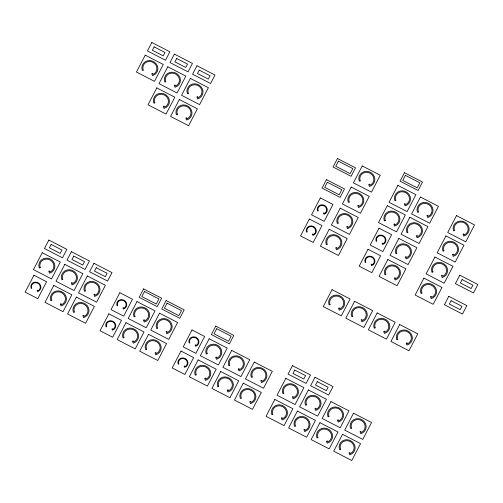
<?xml version="1.0" encoding="UTF-8"?>
<svg xmlns="http://www.w3.org/2000/svg" width="503" height="503" viewBox="0 0 503 503"><rect width="100%" height="100%" fill="white"/><g stroke="black" fill="none" stroke-linecap="round" stroke-linejoin="round"><path stroke-width="0.75" d="M42.252 252.726L33.45 269.614L51.488 278.92L60.297 262.032L42.252 252.726M48.854 240.063L44.453 248.507L62.498 257.806L66.899 249.369L48.854 240.063M145.241 55.148L136.439 72.036L154.484 81.341L163.286 64.453L145.241 55.148M151.843 42.485L147.442 50.929L165.487 60.234L169.888 51.79L151.843 42.485M33.953 275.229L25.15 292.117L37.782 298.631L46.584 281.743L33.953 275.229M51.143 244.458L49.382 247.834L60.209 253.418L61.97 250.035L51.143 244.458M154.132 46.88L152.371 50.256L163.198 55.839L164.959 52.463L154.132 46.88M53.802 285.465L45 302.353L63.045 311.659L71.847 294.771L53.802 285.465M64.805 264.358L56.003 281.246L74.048 290.545L82.85 273.663L64.805 264.358M71.407 251.689L67.006 260.133L85.051 269.438L89.452 260.994L71.407 251.689M156.798 87.887L147.995 104.775L166.034 114.08L174.843 97.192L156.798 87.887M167.801 66.78L158.998 83.668L177.043 92.973L185.846 76.085L167.801 66.78M174.403 54.117L170.001 62.561L188.047 71.86L192.448 63.416L174.403 54.117M73.696 256.084L71.935 259.46L82.762 265.043L84.523 261.667L73.696 256.084M176.691 58.505L174.931 61.888L185.758 67.465L187.518 64.088L176.691 58.505M76.355 297.097L67.553 313.979L85.598 323.284L94.401 306.396L76.355 297.097M87.359 275.984L78.556 292.872L96.601 302.177L105.404 285.289L87.359 275.984M93.96 263.321L89.559 271.765L107.604 281.07L112.006 272.626L93.96 263.321M179.351 99.519L170.548 116.407L188.594 125.706L197.396 108.824L179.351 99.519M190.354 78.411L181.552 95.293L199.597 104.599L208.399 87.711L190.354 78.411M196.956 65.742L192.555 74.186L210.6 83.492L215.001 75.048L196.956 65.742M96.249 267.715L94.489 271.092L105.316 276.675L107.076 273.299L96.249 267.715M199.245 70.137L197.484 73.513L208.311 79.097L210.072 75.72L199.245 70.137M108.837 313.841L100.034 330.729L112.666 337.243L121.468 320.354L108.837 313.841M119.84 292.733L111.037 309.622L123.669 316.136L132.471 299.247L119.84 292.733M125.976 322.681L117.174 339.569L135.219 348.868L144.021 331.986L125.976 322.681M136.979 301.574L128.177 318.456L146.222 327.761L155.025 310.873L136.979 301.574M143.581 288.904L139.18 297.348L157.225 306.654L161.626 298.21L143.581 288.904M144.506 291.526L141.865 296.594L156.301 304.032L158.942 298.971L144.506 291.526M148.536 334.313L139.733 351.195L157.772 360.5L166.581 343.612L148.536 334.313M159.539 313.199L150.737 330.087L168.782 339.393L177.584 322.505L159.539 313.199M166.141 300.536L161.74 308.98L179.785 318.286L184.186 309.842L166.141 300.536M167.065 303.152L164.424 308.22L178.861 315.664L181.501 310.596L167.065 303.152M181.011 351.056L172.208 367.945L184.84 374.458L193.642 357.57L181.011 351.056M192.02 329.949L183.211 346.837L195.843 353.345L204.646 336.463L192.02 329.949M198.157 359.897L189.354 376.785L207.399 386.084L216.202 369.196L198.157 359.897M209.16 338.789L200.357 355.671L218.403 364.977L227.205 348.089L209.16 338.789M215.762 326.12L211.361 334.564L229.406 343.87L233.807 335.426L215.762 326.12M216.686 328.742L214.045 333.803L228.481 341.248L231.122 336.18L216.686 328.742M220.71 371.522L211.908 388.41L229.953 397.716L238.755 380.828L220.71 371.522M231.713 350.415L222.911 367.303L240.956 376.609L249.758 359.72L231.713 350.415M326.453 179.653L322.052 188.097L340.097 197.396L344.498 188.952L326.453 179.653M337.456 158.539L333.055 166.983L351.1 176.289L355.502 167.845L337.456 158.539M327.378 182.268L324.737 187.336L339.173 194.78L341.814 189.713L327.378 182.268M338.381 161.161L335.74 166.229L350.176 173.673L352.817 168.606L338.381 161.161M309.358 219.044L300.555 235.926L313.18 242.44L321.989 225.551L309.358 219.044M320.361 197.931L311.558 214.819L324.19 221.333L332.992 204.444L320.361 197.931M243.263 383.154L234.461 400.042L252.506 409.348L261.309 392.459L243.263 383.154M254.273 362.047L245.464 378.935L263.509 388.234L272.312 371.352L254.273 362.047M329.207 229.274L320.398 246.162L338.444 255.467L347.246 238.579L329.207 229.274M340.21 208.167L331.408 225.055L349.447 234.36L358.249 217.472L340.21 208.167M351.213 187.059L342.411 203.948L360.45 213.247L369.259 196.365L351.213 187.059M362.217 165.952L353.414 182.834L371.459 192.14L380.262 175.251L362.217 165.952M274.845 399.439L266.043 416.321L284.088 425.626L292.891 408.738L274.845 399.439M285.849 378.325L277.046 395.213L295.091 404.519L303.894 387.631L285.849 378.325M292.45 365.662L288.049 374.106L306.094 383.412L310.496 374.968L292.45 365.662M332.062 289.671L323.259 306.56L341.304 315.859L350.107 298.977L332.062 289.671M294.739 370.057L292.979 373.433L303.806 379.017L305.566 375.64L294.739 370.057M387.297 205.664L378.495 222.552L396.54 231.858L405.343 214.97L387.297 205.664M397.86 185.4L389.058 202.288L407.103 211.593L415.906 194.705L397.86 185.4M404.469 172.736L400.061 181.181L418.106 190.486L422.507 182.042L404.469 172.736M405.387 175.358L402.746 180.42L417.182 187.864L419.823 182.796L405.387 175.358M368.001 249.281L359.199 266.169L371.83 272.676L380.633 255.794L368.001 249.281M379.004 228.173L370.202 245.055L382.833 251.569L391.636 234.681L379.004 228.173M297.399 411.064L288.596 427.952L306.641 437.258L315.444 420.37L297.399 411.064M308.402 389.957L299.599 406.845L317.644 416.144L326.447 399.263L308.402 389.957M315.004 377.294L310.603 385.738L328.648 395.037L333.049 386.593L315.004 377.294M354.615 301.303L345.812 318.185L363.858 327.491L372.66 310.603L354.615 301.303M317.292 381.683L315.532 385.065L326.359 390.642L328.119 387.266L317.292 381.683M387.851 259.51L379.042 276.399L397.087 285.704L405.89 268.816L387.851 259.51M398.854 238.403L390.051 255.291L408.09 264.597L416.893 247.709L398.854 238.403M409.857 217.296L401.054 234.184L419.1 243.483L427.902 226.601L409.857 217.296M420.42 197.031L411.617 213.92L429.663 223.225L438.465 206.337L420.42 197.031M319.952 422.696L311.15 439.584L329.195 448.883L337.997 432.002L319.952 422.696M330.955 401.589L322.153 418.471L340.198 427.776L349 410.888L330.955 401.589M377.175 312.929L368.372 329.817L386.417 339.123L395.22 322.234L377.175 312.929M342.512 434.322L333.709 451.21L351.754 460.515L360.557 443.627L342.512 434.322M353.515 413.215L344.712 430.103L362.757 439.408L371.56 422.52L353.515 413.215M399.728 324.561L390.925 341.449L408.97 350.748L417.773 333.866L399.728 324.561M423.935 278.121L415.132 295.01L433.177 304.309L441.98 287.427L423.935 278.121M434.938 257.014L426.135 273.896L444.18 283.202L452.983 266.313L434.938 257.014M445.941 235.901L437.138 252.789L455.184 262.094L463.986 245.206L445.941 235.901M456.51 215.636L447.701 232.524L465.747 241.83L474.549 224.942L456.51 215.636M448.802 296.298L444.4 304.743L462.446 314.048L466.847 305.604L448.802 296.298M459.805 275.191L455.404 283.635L473.449 292.935L477.85 284.491L459.805 275.191M451.09 300.693L449.33 304.07L460.157 309.653L461.917 306.277L451.09 300.693M462.094 279.58L460.333 282.963L471.16 288.54L472.921 285.163L462.094 279.58M143.223 70.124L142.274 70.389A8.123 7.614 25.4 0 1 147.253 60.838A8.123 7.614 25.4 0 1 157.458 66.1A8.123 7.614 25.4 0 1 152.478 75.651L151.768 73.645A5.917 5.552 25.4 0 0 152.535 73.369L153.069 74.394A7.105 6.665 25.4 0 0 156.263 65.767A7.105 6.665 25.4 0 0 147.266 61.856A7.105 6.665 25.4 0 0 143.223 70.124M165.776 81.75L164.827 82.02A8.123 7.614 25.4 0 1 169.807 72.47A8.123 7.614 25.4 0 1 180.011 77.732A8.123 7.614 25.4 0 1 175.031 87.283L174.327 85.271A5.917 5.552 25.4 0 0 175.088 85.001L175.622 86.026A7.105 6.665 25.4 0 0 178.816 77.393A7.105 6.665 25.4 0 0 169.819 73.488A7.105 6.665 25.4 0 0 165.776 81.75M154.773 102.857L153.824 103.128A8.123 7.614 25.4 0 1 158.803 93.577A8.123 7.614 25.4 0 1 169.008 98.84A8.123 7.614 25.4 0 1 164.028 108.39L163.324 106.385A5.917 5.552 25.4 0 0 164.085 106.108L164.619 107.133A7.105 6.665 25.4 0 0 167.813 98.5A7.105 6.665 25.4 0 0 158.816 94.595A7.105 6.665 25.4 0 0 154.773 102.857M188.329 93.382L187.38 93.652A8.123 7.614 25.4 0 1 192.36 84.095A8.123 7.614 25.4 0 1 202.571 89.358A8.123 7.614 25.4 0 1 197.591 98.915L196.88 96.903A5.917 5.552 25.4 0 0 197.641 96.626L198.176 97.657A7.105 6.665 25.4 0 0 201.376 89.025A7.105 6.665 25.4 0 0 192.379 85.12A7.105 6.665 25.4 0 0 188.329 93.382M177.326 114.489L176.377 114.759A8.123 7.614 25.4 0 1 181.357 105.202A8.123 7.614 25.4 0 1 191.568 110.471A8.123 7.614 25.4 0 1 186.588 120.022L185.877 118.01A5.917 5.552 25.4 0 0 186.638 117.74L187.173 118.765A7.105 6.665 25.4 0 0 190.373 110.132A7.105 6.665 25.4 0 0 181.376 106.227A7.105 6.665 25.4 0 0 177.326 114.489M40.227 267.697L39.278 267.967A8.123 7.614 25.4 0 1 44.258 258.416A8.123 7.614 25.4 0 1 54.462 263.679A8.123 7.614 25.4 0 1 49.483 273.23L48.778 271.224A5.917 5.552 25.4 0 0 49.539 270.947L50.074 271.972A7.105 6.665 25.4 0 0 53.268 263.339A7.105 6.665 25.4 0 0 44.27 259.435A7.105 6.665 25.4 0 0 40.227 267.697M360.192 180.923L359.243 181.193A8.123 7.614 25.4 0 1 364.222 171.636A8.123 7.614 25.4 0 1 374.427 176.899A8.123 7.614 25.4 0 1 369.447 186.456L368.743 184.444A5.917 5.552 25.4 0 0 369.504 184.167L370.038 185.198A7.105 6.665 25.4 0 0 373.232 176.566A7.105 6.665 25.4 0 0 364.235 172.661A7.105 6.665 25.4 0 0 360.192 180.923M31.714 288.106L31.123 288.269A5.074 4.76 25.4 0 1 34.235 282.302A5.074 4.76 25.4 0 1 40.611 285.591A5.074 4.76 25.4 0 1 37.499 291.564L37.059 290.306A3.697 3.471 25.4 0 0 37.536 290.13L37.87 290.778A4.439 4.162 25.4 0 0 39.869 285.383A4.439 4.162 25.4 0 0 34.242 282.938A4.439 4.162 25.4 0 0 31.714 288.106M62.781 279.328L61.831 279.599A8.123 7.614 25.4 0 1 66.811 270.042A8.123 7.614 25.4 0 1 77.022 275.304A8.123 7.614 25.4 0 1 72.042 284.861L71.332 282.849A5.917 5.552 25.4 0 0 72.092 282.573L72.627 283.604A7.105 6.665 25.4 0 0 75.827 274.971A7.105 6.665 25.4 0 0 66.83 271.067A7.105 6.665 25.4 0 0 62.781 279.328M318.122 210.807L317.525 210.971A5.074 4.76 25.4 0 1 320.637 205.004A5.074 4.76 25.4 0 1 327.019 208.292A5.074 4.76 25.4 0 1 323.907 214.265L323.467 213.008A3.697 3.471 25.4 0 0 323.938 212.838L324.278 213.479A4.439 4.162 25.4 0 0 326.271 208.085A4.439 4.162 25.4 0 0 320.65 205.639A4.439 4.162 25.4 0 0 318.122 210.807M349.189 202.03L348.239 202.3A8.123 7.614 25.4 0 1 353.219 192.743A8.123 7.614 25.4 0 1 363.424 198.012A8.123 7.614 25.4 0 1 358.444 207.563L357.74 205.551A5.917 5.552 25.4 0 0 358.501 205.281L359.035 206.305A7.105 6.665 25.4 0 0 362.229 197.673A7.105 6.665 25.4 0 0 353.232 193.768A7.105 6.665 25.4 0 0 349.189 202.03M395.842 200.376L394.893 200.64A8.123 7.614 25.4 0 1 399.872 191.09A8.123 7.614 25.4 0 1 410.077 196.352A8.123 7.614 25.4 0 1 405.097 205.903L404.387 203.897A5.917 5.552 25.4 0 0 405.154 203.621L405.688 204.646A7.105 6.665 25.4 0 0 408.882 196.019A7.105 6.665 25.4 0 0 399.885 192.108A7.105 6.665 25.4 0 0 395.842 200.376M51.778 300.436L50.828 300.706A8.123 7.614 25.4 0 1 55.808 291.155A8.123 7.614 25.4 0 1 66.019 296.418A8.123 7.614 25.4 0 1 61.039 305.969L60.329 303.963A5.917 5.552 25.4 0 0 61.089 303.686L61.624 304.711A7.105 6.665 25.4 0 0 64.818 296.078A7.105 6.665 25.4 0 0 55.82 292.174A7.105 6.665 25.4 0 0 51.778 300.436M85.334 290.96L84.385 291.224A8.123 7.614 25.4 0 1 89.364 281.674A8.123 7.614 25.4 0 1 99.575 286.936A8.123 7.614 25.4 0 1 94.595 296.487L93.885 294.481A5.917 5.552 25.4 0 0 94.652 294.205L95.186 295.236A7.105 6.665 25.4 0 0 98.381 286.603A7.105 6.665 25.4 0 0 89.383 282.699A7.105 6.665 25.4 0 0 85.334 290.96M307.119 231.914L306.522 232.084A5.074 4.76 25.4 0 1 309.634 226.111A5.074 4.76 25.4 0 1 316.016 229.399A5.074 4.76 25.4 0 1 312.904 235.373L312.457 234.115A3.697 3.471 25.4 0 0 312.935 233.945L313.275 234.587A4.439 4.162 25.4 0 0 315.268 229.192A4.439 4.162 25.4 0 0 309.647 226.752A4.439 4.162 25.4 0 0 307.119 231.914M338.186 223.137L337.236 223.407A8.123 7.614 25.4 0 1 342.216 213.857A8.123 7.614 25.4 0 1 352.421 219.119A8.123 7.614 25.4 0 1 347.441 228.67L346.73 226.664A5.917 5.552 25.4 0 0 347.498 226.388L348.032 227.413A7.105 6.665 25.4 0 0 351.226 218.78A7.105 6.665 25.4 0 0 342.229 214.875A7.105 6.665 25.4 0 0 338.186 223.137M385.279 220.641L384.33 220.905A8.123 7.614 25.4 0 1 389.309 211.354A8.123 7.614 25.4 0 1 399.514 216.617A8.123 7.614 25.4 0 1 394.534 226.168L393.824 224.162A5.917 5.552 25.4 0 0 394.591 223.885L395.125 224.91A7.105 6.665 25.4 0 0 398.319 216.284A7.105 6.665 25.4 0 0 389.322 212.373A7.105 6.665 25.4 0 0 385.279 220.641M418.395 212.002L417.446 212.272A8.123 7.614 25.4 0 1 422.426 202.722A8.123 7.614 25.4 0 1 432.63 207.984A8.123 7.614 25.4 0 1 427.651 217.535L426.946 215.529A5.917 5.552 25.4 0 0 427.707 215.253L428.242 216.277A7.105 6.665 25.4 0 0 431.436 207.645A7.105 6.665 25.4 0 0 422.438 203.74A7.105 6.665 25.4 0 0 418.395 212.002M74.331 312.067L73.381 312.338A8.123 7.614 25.4 0 1 78.361 302.781A8.123 7.614 25.4 0 1 88.572 308.043A8.123 7.614 25.4 0 1 83.592 317.6L82.882 315.588A5.917 5.552 25.4 0 0 83.649 315.312L84.183 316.343A7.105 6.665 25.4 0 0 87.377 307.71A7.105 6.665 25.4 0 0 78.38 303.806A7.105 6.665 25.4 0 0 74.331 312.067M327.183 244.251L326.233 244.515A8.123 7.614 25.4 0 1 331.213 234.964A8.123 7.614 25.4 0 1 341.418 240.227A8.123 7.614 25.4 0 1 336.438 249.777L335.727 247.772A5.917 5.552 25.4 0 0 336.494 247.495L337.029 248.52A7.105 6.665 25.4 0 0 340.223 239.893A7.105 6.665 25.4 0 0 331.226 235.982A7.105 6.665 25.4 0 0 327.183 244.251M117.601 305.604L117.01 305.774A5.074 4.76 25.4 0 1 120.123 299.801A5.074 4.76 25.4 0 1 126.498 303.095A5.074 4.76 25.4 0 1 123.386 309.062L122.946 307.805A3.697 3.471 25.4 0 0 123.424 307.635L123.757 308.276A4.439 4.162 25.4 0 0 125.756 302.881A4.439 4.162 25.4 0 0 120.129 300.442A4.439 4.162 25.4 0 0 117.601 305.604M376.766 241.044L376.169 241.214A5.074 4.76 25.4 0 1 379.281 235.241A5.074 4.76 25.4 0 1 385.663 238.529A5.074 4.76 25.4 0 1 382.55 244.502L382.11 243.245A3.697 3.471 25.4 0 0 382.582 243.075L382.921 243.716A4.439 4.162 25.4 0 0 384.914 238.321A4.439 4.162 25.4 0 0 379.293 235.882A4.439 4.162 25.4 0 0 376.766 241.044M407.832 232.267L406.883 232.537A8.123 7.614 25.4 0 1 411.863 222.986A8.123 7.614 25.4 0 1 422.067 228.249A8.123 7.614 25.4 0 1 417.088 237.8L416.383 235.788A5.917 5.552 25.4 0 0 417.144 235.517L417.679 236.542A7.105 6.665 25.4 0 0 420.873 227.909A7.105 6.665 25.4 0 0 411.875 224.005A7.105 6.665 25.4 0 0 407.832 232.267M134.961 316.544L134.012 316.815A8.123 7.614 25.4 0 1 138.991 307.258A8.123 7.614 25.4 0 1 149.196 312.52A8.123 7.614 25.4 0 1 144.216 322.077L143.506 320.065A5.917 5.552 25.4 0 0 144.273 319.789L144.807 320.82A7.105 6.665 25.4 0 0 148.001 312.187A7.105 6.665 25.4 0 0 139.004 308.282A7.105 6.665 25.4 0 0 134.961 316.544M106.598 326.717L106.007 326.881A5.074 4.76 25.4 0 1 109.12 320.914A5.074 4.76 25.4 0 1 115.495 324.202A5.074 4.76 25.4 0 1 112.383 330.169L111.943 328.918A3.697 3.471 25.4 0 0 112.421 328.742L112.754 329.383A4.439 4.162 25.4 0 0 114.747 323.989A4.439 4.162 25.4 0 0 109.126 321.549A4.439 4.162 25.4 0 0 106.598 326.717M454.486 230.613L453.536 230.877A8.123 7.614 25.4 0 1 458.516 221.326A8.123 7.614 25.4 0 1 468.721 226.589A8.123 7.614 25.4 0 1 463.741 236.14L463.03 234.134A5.917 5.552 25.4 0 0 463.797 233.857L464.332 234.888A7.105 6.665 25.4 0 0 467.526 226.256A7.105 6.665 25.4 0 0 458.529 222.351A7.105 6.665 25.4 0 0 454.486 230.613M365.763 262.151L365.165 262.321A5.074 4.76 25.4 0 1 368.278 256.348A5.074 4.76 25.4 0 1 374.66 259.636A5.074 4.76 25.4 0 1 371.547 265.609L371.107 264.352A3.697 3.471 25.4 0 0 371.579 264.182L371.918 264.823A4.439 4.162 25.4 0 0 373.911 259.429A4.439 4.162 25.4 0 0 368.29 256.989A4.439 4.162 25.4 0 0 365.763 262.151M396.829 253.374L395.88 253.644A8.123 7.614 25.4 0 1 400.86 244.093A8.123 7.614 25.4 0 1 411.064 249.356A8.123 7.614 25.4 0 1 406.084 258.907L405.38 256.901A5.917 5.552 25.4 0 0 406.141 256.624L406.675 257.649A7.105 6.665 25.4 0 0 409.87 249.016A7.105 6.665 25.4 0 0 400.872 245.112A7.105 6.665 25.4 0 0 396.829 253.374M123.958 337.651L123.009 337.922A8.123 7.614 25.4 0 1 127.988 328.365A8.123 7.614 25.4 0 1 138.193 333.634A8.123 7.614 25.4 0 1 133.213 343.184L132.503 341.172A5.917 5.552 25.4 0 0 133.27 340.902L133.804 341.927A7.105 6.665 25.4 0 0 136.998 333.294A7.105 6.665 25.4 0 0 128.001 329.39A7.105 6.665 25.4 0 0 123.958 337.651M157.514 328.176L156.565 328.44A8.123 7.614 25.4 0 1 161.545 318.889A8.123 7.614 25.4 0 1 171.749 324.152A8.123 7.614 25.4 0 1 166.77 333.703L166.065 331.697A5.917 5.552 25.4 0 0 166.826 331.42L167.361 332.445A7.105 6.665 25.4 0 0 170.555 323.819A7.105 6.665 25.4 0 0 161.557 319.908A7.105 6.665 25.4 0 0 157.514 328.176M443.923 250.878L442.973 251.142A8.123 7.614 25.4 0 1 447.953 241.591A8.123 7.614 25.4 0 1 458.158 246.854A8.123 7.614 25.4 0 1 453.178 256.404L452.467 254.399A5.917 5.552 25.4 0 0 453.234 254.122L453.769 255.147A7.105 6.665 25.4 0 0 456.963 246.52A7.105 6.665 25.4 0 0 447.966 242.616A7.105 6.665 25.4 0 0 443.923 250.878M385.826 274.487L384.877 274.751A8.123 7.614 25.4 0 1 389.856 265.2A8.123 7.614 25.4 0 1 400.061 270.463A8.123 7.614 25.4 0 1 395.081 280.014L394.371 278.008A5.917 5.552 25.4 0 0 395.138 277.731L395.672 278.763A7.105 6.665 25.4 0 0 398.866 270.13A7.105 6.665 25.4 0 0 389.869 266.225A7.105 6.665 25.4 0 0 385.826 274.487M146.511 349.283L145.562 349.547A8.123 7.614 25.4 0 1 150.542 339.997A8.123 7.614 25.4 0 1 160.746 345.259A8.123 7.614 25.4 0 1 155.767 354.81L155.062 352.804A5.917 5.552 25.4 0 0 155.823 352.528L156.358 353.559A7.105 6.665 25.4 0 0 159.552 344.926A7.105 6.665 25.4 0 0 150.554 341.021A7.105 6.665 25.4 0 0 146.511 349.283M432.92 271.985L431.97 272.255A8.123 7.614 25.4 0 1 436.95 262.698A8.123 7.614 25.4 0 1 447.154 267.961A8.123 7.614 25.4 0 1 442.175 277.518L441.464 275.506A5.917 5.552 25.4 0 0 442.231 275.229L442.766 276.26A7.105 6.665 25.4 0 0 445.96 267.627A7.105 6.665 25.4 0 0 436.962 263.723A7.105 6.665 25.4 0 0 432.92 271.985M189.776 342.82L189.185 342.989A5.074 4.76 25.4 0 1 192.297 337.016A5.074 4.76 25.4 0 1 198.679 340.305A5.074 4.76 25.4 0 1 195.566 346.278L195.12 345.02A3.697 3.471 25.4 0 0 195.598 344.851L195.931 345.492A4.439 4.162 25.4 0 0 197.931 340.097A4.439 4.162 25.4 0 0 192.309 337.658A4.439 4.162 25.4 0 0 189.776 342.82M330.037 304.642L329.088 304.912A8.123 7.614 25.4 0 1 334.067 295.355A8.123 7.614 25.4 0 1 344.278 300.624A8.123 7.614 25.4 0 1 339.299 310.175L338.588 308.163A5.917 5.552 25.4 0 0 339.349 307.893L339.89 308.917A7.105 6.665 25.4 0 0 343.084 300.285A7.105 6.665 25.4 0 0 334.086 296.38A7.105 6.665 25.4 0 0 330.037 304.642M207.135 353.76L206.186 354.024A8.123 7.614 25.4 0 1 211.166 344.473A8.123 7.614 25.4 0 1 221.377 349.736A8.123 7.614 25.4 0 1 216.397 359.287L215.686 357.281A5.917 5.552 25.4 0 0 216.447 357.004L216.982 358.035A7.105 6.665 25.4 0 0 220.176 349.403A7.105 6.665 25.4 0 0 211.178 345.498A7.105 6.665 25.4 0 0 207.135 353.76M421.91 293.092L420.961 293.362A8.123 7.614 25.4 0 1 425.94 283.805A8.123 7.614 25.4 0 1 436.151 289.074A8.123 7.614 25.4 0 1 431.172 298.625L430.461 296.613A5.917 5.552 25.4 0 0 431.228 296.342L431.763 297.367A7.105 6.665 25.4 0 0 434.957 288.735A7.105 6.665 25.4 0 0 425.959 284.83A7.105 6.665 25.4 0 0 421.91 293.092M178.772 363.927L178.181 364.097A5.074 4.76 25.4 0 1 181.294 358.123A5.074 4.76 25.4 0 1 187.676 361.418A5.074 4.76 25.4 0 1 184.563 367.385L184.117 366.134A3.697 3.471 25.4 0 0 184.595 365.958L184.928 366.599A4.439 4.162 25.4 0 0 186.927 361.204A4.439 4.162 25.4 0 0 181.306 358.765A4.439 4.162 25.4 0 0 178.772 363.927M352.597 316.274L351.647 316.538A8.123 7.614 25.4 0 1 356.627 306.987A8.123 7.614 25.4 0 1 366.832 312.25A8.123 7.614 25.4 0 1 361.852 321.801L361.141 319.795A5.917 5.552 25.4 0 0 361.909 319.518L362.443 320.549A7.105 6.665 25.4 0 0 365.637 311.917A7.105 6.665 25.4 0 0 356.64 308.012A7.105 6.665 25.4 0 0 352.597 316.274M196.132 374.867L195.183 375.137A8.123 7.614 25.4 0 1 200.163 365.58A8.123 7.614 25.4 0 1 210.367 370.843A8.123 7.614 25.4 0 1 205.387 380.4L204.683 378.388A5.917 5.552 25.4 0 0 205.444 378.111L205.979 379.143A7.105 6.665 25.4 0 0 209.173 370.51A7.105 6.665 25.4 0 0 200.175 366.605A7.105 6.665 25.4 0 0 196.132 374.867M229.689 365.385L228.739 365.656A8.123 7.614 25.4 0 1 233.719 356.105A8.123 7.614 25.4 0 1 243.93 361.368A8.123 7.614 25.4 0 1 238.95 370.918L238.24 368.913A5.917 5.552 25.4 0 0 239.007 368.636L239.541 369.661A7.105 6.665 25.4 0 0 242.735 361.028A7.105 6.665 25.4 0 0 233.738 357.124A7.105 6.665 25.4 0 0 229.689 365.385M375.15 327.899L374.201 328.17A8.123 7.614 25.4 0 1 379.18 318.619A8.123 7.614 25.4 0 1 389.385 323.882A8.123 7.614 25.4 0 1 384.405 333.432L383.701 331.427A5.917 5.552 25.4 0 0 384.462 331.15L384.996 332.175A7.105 6.665 25.4 0 0 388.19 323.542A7.105 6.665 25.4 0 0 379.193 319.638A7.105 6.665 25.4 0 0 375.15 327.899M218.686 386.499L217.736 386.763A8.123 7.614 25.4 0 1 222.716 377.212A8.123 7.614 25.4 0 1 232.927 382.475A8.123 7.614 25.4 0 1 227.947 392.026L227.237 390.02A5.917 5.552 25.4 0 0 227.997 389.743L228.538 390.768A7.105 6.665 25.4 0 0 231.732 382.142A7.105 6.665 25.4 0 0 222.735 378.237A7.105 6.665 25.4 0 0 218.686 386.499M252.248 377.017L251.299 377.288A8.123 7.614 25.4 0 1 256.279 367.731A8.123 7.614 25.4 0 1 266.483 372.993A8.123 7.614 25.4 0 1 261.503 382.55L260.793 380.538A5.917 5.552 25.4 0 0 261.56 380.268L262.094 381.293A7.105 6.665 25.4 0 0 265.288 372.66A7.105 6.665 25.4 0 0 256.291 368.756A7.105 6.665 25.4 0 0 252.248 377.017M397.703 339.531L396.754 339.802A8.123 7.614 25.4 0 1 401.734 330.245A8.123 7.614 25.4 0 1 411.944 335.507A8.123 7.614 25.4 0 1 406.965 345.064L406.254 343.052A5.917 5.552 25.4 0 0 407.015 342.782L407.556 343.807A7.105 6.665 25.4 0 0 410.75 335.174A7.105 6.665 25.4 0 0 401.752 331.27A7.105 6.665 25.4 0 0 397.703 339.531M241.245 398.125L240.296 398.395A8.123 7.614 25.4 0 1 245.275 388.844A8.123 7.614 25.4 0 1 255.48 394.107A8.123 7.614 25.4 0 1 250.5 403.658L249.79 401.652A5.917 5.552 25.4 0 0 250.557 401.375L251.091 402.4A7.105 6.665 25.4 0 0 254.285 393.767A7.105 6.665 25.4 0 0 245.288 389.863A7.105 6.665 25.4 0 0 241.245 398.125M283.824 393.302L282.875 393.566A8.123 7.614 25.4 0 1 287.854 384.015A8.123 7.614 25.4 0 1 298.059 389.278A8.123 7.614 25.4 0 1 293.079 398.829L292.375 396.823A5.917 5.552 25.4 0 0 293.136 396.546L293.67 397.571A7.105 6.665 25.4 0 0 296.864 388.945A7.105 6.665 25.4 0 0 287.867 385.034A7.105 6.665 25.4 0 0 283.824 393.302M272.821 414.409L271.872 414.673A8.123 7.614 25.4 0 1 276.851 405.122A8.123 7.614 25.4 0 1 287.056 410.385A8.123 7.614 25.4 0 1 282.076 419.936L281.372 417.93A5.917 5.552 25.4 0 0 282.133 417.653L282.667 418.685A7.105 6.665 25.4 0 0 285.861 410.052A7.105 6.665 25.4 0 0 276.864 406.147A7.105 6.665 25.4 0 0 272.821 414.409M306.377 404.928L305.428 405.198A8.123 7.614 25.4 0 1 310.408 395.647A8.123 7.614 25.4 0 1 320.618 400.91A8.123 7.614 25.4 0 1 315.639 410.461L314.928 408.449A5.917 5.552 25.4 0 0 315.689 408.178L316.23 409.203A7.105 6.665 25.4 0 0 319.424 400.57A7.105 6.665 25.4 0 0 310.426 396.666A7.105 6.665 25.4 0 0 306.377 404.928M295.374 426.035L294.425 426.305A8.123 7.614 25.4 0 1 299.404 416.754A8.123 7.614 25.4 0 1 309.615 422.017A8.123 7.614 25.4 0 1 304.636 431.568L303.925 429.562A5.917 5.552 25.4 0 0 304.686 429.285L305.22 430.31A7.105 6.665 25.4 0 0 308.421 421.677A7.105 6.665 25.4 0 0 299.423 417.773A7.105 6.665 25.4 0 0 295.374 426.035M328.937 416.559L327.987 416.824A8.123 7.614 25.4 0 1 332.967 407.273A8.123 7.614 25.4 0 1 343.172 412.535A8.123 7.614 25.4 0 1 338.192 422.092L337.482 420.08A5.917 5.552 25.4 0 0 338.249 419.804L338.783 420.835A7.105 6.665 25.4 0 0 341.977 412.202A7.105 6.665 25.4 0 0 332.98 408.298A7.105 6.665 25.4 0 0 328.937 416.559M317.934 437.667L316.984 437.937A8.123 7.614 25.4 0 1 321.964 428.38A8.123 7.614 25.4 0 1 332.169 433.643A8.123 7.614 25.4 0 1 327.189 443.2L326.478 441.188A5.917 5.552 25.4 0 0 327.246 440.917L327.78 441.942A7.105 6.665 25.4 0 0 330.974 433.309A7.105 6.665 25.4 0 0 321.977 429.405A7.105 6.665 25.4 0 0 317.934 437.667M351.49 428.185L350.541 428.455A8.123 7.614 25.4 0 1 355.52 418.905A8.123 7.614 25.4 0 1 365.725 424.167A8.123 7.614 25.4 0 1 360.745 433.718L360.041 431.712A5.917 5.552 25.4 0 0 360.802 431.436L361.336 432.461A7.105 6.665 25.4 0 0 364.53 423.828A7.105 6.665 25.4 0 0 355.533 419.923A7.105 6.665 25.4 0 0 351.49 428.185M340.487 449.298L339.538 449.563A8.123 7.614 25.4 0 1 344.517 440.012A8.123 7.614 25.4 0 1 354.722 445.274A8.123 7.614 25.4 0 1 349.742 454.825L349.038 452.819A5.917 5.552 25.4 0 0 349.799 452.543L350.333 453.574A7.105 6.665 25.4 0 0 353.527 444.941A7.105 6.665 25.4 0 0 344.53 441.037A7.105 6.665 25.4 0 0 340.487 449.298"/></g></svg>
